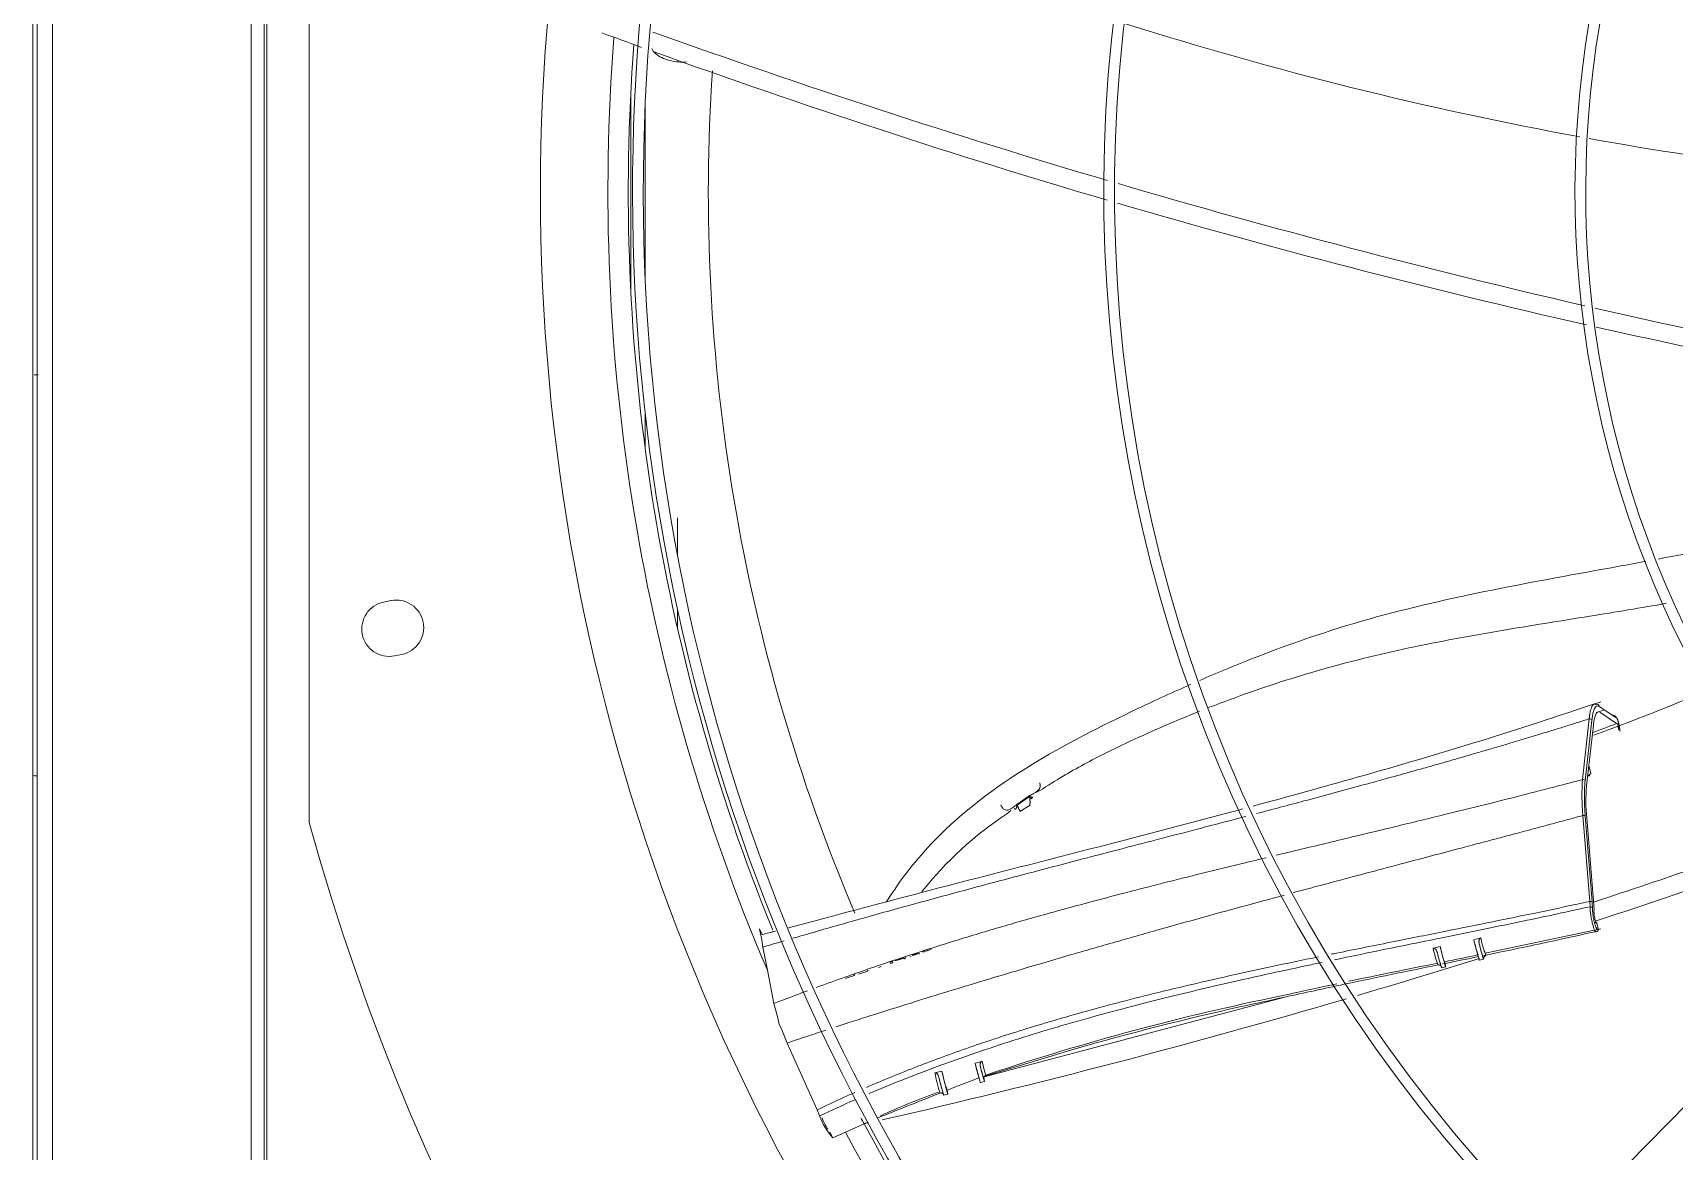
# Model space of a CAD drawing. Header units: millimetres. Extents: x 113490 to 142599, y -20467 to 115.
# Drawn here: x 128318.2 to 128701.4, y -11583.8 to -11322.9 of the extents above; entities that cross this region are included whole.
import ezdxf

# ---------------------------------------------------------------- set-up
doc = ezdxf.new("R2010")
doc.units = ezdxf.units.MM
doc.layers.add('DV3_0', color=7, linetype='Continuous')

msp = doc.modelspace()

# ---------------------------------------------------------------- linework, layer by layer
at = {"layer": 'DV3_0', "color": 7, "linetype": 'Continuous', "lineweight": 15}
for p, q in [((128318.24, -11906.49), (128318.24, -9742.49)), ((128319.24, -11906.49), (128319.24, -9742.49)), ((128369.24, -11847.85), (128369.24, -9857.26)), ((128372.24, -11847.85), (128372.24, -9857.26)), ((128382.74, -11212.82), (128382.74, -11507.16)), ((128900.2, -11374.23), (128566.6, -11712.53)), ((128468.75, -11444.84), (128468.75, -11436.07)), ((128401.85, -11455.38), (128400.19, -11455.72)), ((128468.75, -11461.9), (128468.75, -11457.32)), ((128402.68, -11468.27), (128404.35, -11467.94)), ((128685.13, -11480.84), (128683.17, -11481.47)), ((128683.85, -11479.98), (128687.64, -11482.54)), ((128687.97, -11484.07), (128684.04, -11481.39)), ((128687.45, -11482.22), (128687.45, -11482.22)), ((128682.54, -11484.4), (128680.96, -11498.62)), ((128681.98, -11495.66), (128681.49, -11493.83)), ((128550.82, -11500.95), (128547.93, -11502.95)), ((128552.59, -11500.06), (128553.98, -11499.25)), ((128545.6, -11505.13), (128546.57, -11504.37)), ((128547.93, -11502.95), (128548, -11503.09)), ((128548.63, -11504.58), (128551.05, -11503.1)), ((128680.98, -11506.04), (128682.7, -11527.45)), ((128487.88, -11531.96), (128488.52, -11533.29)), ((128491.59, -11532.49), (128490.4, -11532.81)), ((128501.72, -11529.82), (128494.62, -11531.69)), ((128657.29, -11537.66), (128684.31, -11531.98)), ((128683.67, -11531.96), (128683.3, -11530.37)), ((128488.33, -11534.02), (128488.62, -11536.21)), ((128488.62, -11533.27), (128488.52, -11533.29)), ((128488.62, -11536.21), (128489.71, -11541.62)), ((128527.32, -11536.91), (128527.05, -11537)), ((128527.61, -11536.88), (128527.28, -11537.03)), ((128527.73, -11536.75), (128527.32, -11536.91)), ((128527.8, -11536.75), (128527.61, -11536.88)), ((128527.99, -11536.59), (128527.73, -11536.75)), ((128645.13, -11536.47), (128645.82, -11536.28)), ((128645.82, -11536.28), (128646.79, -11536.04)), ((128646.8, -11536.09), (128645.82, -11536.28)), ((128646.8, -11536.09), (128646.79, -11536.04)), ((128654.66, -11534.53), (128656.28, -11534.08)), ((128515.65, -11540.95), (128516.27, -11540.74)), ((128518.91, -11539.6), (128518.29, -11539.8)), ((128518.36, -11540.06), (128518.98, -11539.86)), ((128518.98, -11539.86), (128518.85, -11539.4)), ((128521.13, -11538.88), (128519.47, -11539.42)), ((128521.14, -11538.93), (128519.89, -11539.34)), ((128521.47, -11538.73), (128521.13, -11538.88)), ((128521.41, -11538.81), (128521.14, -11538.93)), ((128521.6, -11538.67), (128521.41, -11538.81)), ((128521.54, -11538.99), (128521.8, -11538.84)), ((128521.8, -11538.84), (128522.04, -11538.61)), ((128522.94, -11538.32), (128523.26, -11538.37)), ((128523.98, -11537.97), (128523.49, -11538.09)), ((128523.94, -11538.08), (128523.58, -11538.16)), ((128524.21, -11537.99), (128523.94, -11538.08)), ((128524.26, -11537.88), (128523.98, -11537.97)), ((128524.55, -11537.85), (128524.21, -11537.99)), ((128524.67, -11537.71), (128524.26, -11537.88)), ((128524.74, -11537.71), (128524.55, -11537.85)), ((128524.85, -11537.57), (128524.74, -11537.71)), ((128525, -11537.82), (128525.24, -11537.59)), ((128525.9, -11537.24), (128526, -11537.35)), ((128526, -11537.35), (128526.32, -11537.4)), ((128526.41, -11537.19), (128526.24, -11537.13)), ((128526.55, -11537.12), (128526.28, -11537.14)), ((128527.05, -11537), (128526.55, -11537.12)), ((128527, -11537.11), (128526.64, -11537.19)), ((128527.28, -11537.03), (128527, -11537.11)), ((128647.09, -11541.02), (128648.06, -11540.78)), ((128655.93, -11539.26), (128656.9, -11539.01)), ((128489.71, -11541.62), (128491.23, -11549.36)), ((128507.89, -11543.55), (128509.55, -11542.99)), ((128509.55, -11542.99), (128509.89, -11542.83)), ((128509.89, -11542.83), (128510.14, -11542.63)), ((128511.01, -11542.5), (128512.67, -11541.94)), ((128512.67, -11541.94), (128513.01, -11541.79)), ((128513.01, -11541.79), (128513.25, -11541.59)), ((128610.48, -11547.85), (128540.36, -11566.45)), ((128609.26, -11547.66), (128611.99, -11547.07)), ((128491.23, -11549.36), (128492.13, -11552.7)), ((128492.13, -11552.7), (128492.46, -11554.25)), ((128492.46, -11554.25), (128492.97, -11555.15)), ((128492.97, -11555.15), (128494.34, -11558.58)), ((128494.34, -11558.58), (128501.31, -11574.2)), ((128538.21, -11563.27), (128539.74, -11562.88)), ((128538.21, -11563.27), (128539.86, -11562.89)), ((128528.79, -11565.51), (128530.44, -11565.14)), ((128538.63, -11566.88), (128539.09, -11566.73)), ((128539.16, -11566.74), (128538.63, -11566.88)), ((128539.44, -11567.8), (128540.41, -11567.56)), ((128539.45, -11567.77), (128540.41, -11567.53)), ((128540.41, -11567.53), (128540.32, -11567.17)), ((128540.42, -11566.2), (128541.82, -11565.7)), ((128528.99, -11570.31), (128529.65, -11570.08)), ((128530.91, -11570.73), (128530.89, -11570.64)), ((128530.91, -11570.76), (128531.88, -11570.52)), ((128531.87, -11570.39), (128531.66, -11569.6)), ((128501.31, -11574.2), (128501.91, -11575.57)), ((128505.01, -11580.72), (128512.28, -11577.43)), ((128513.24, -11577.1), (128513.18, -11577.02))]:
    msp.add_line(p, q, dxfattribs=at)
at = {"layer": 'DV3_0', "color": 7, "linetype": 'Continuous', "lineweight": 20}
for p, q in [((128322.84, -11903.49), (128322.84, -9745.49)), ((128372.84, -11862.07), (128372.84, -9845.59)), ((128457.84, -11383.52), (128457.84, -11336.47)), ((128461.16, -11379.64), (128461.16, -11340.34)), ((128461.16, -11419.76), (128461.16, -11411.56)), ((128680.02, -11497.11), (128681.58, -11482.96)), ((128680.62, -11497.45), (128682.19, -11483.28)), ((128550.9, -11501.09), (128548, -11503.09)), ((128681.71, -11525.54), (128680.11, -11505.5)), ((128682.24, -11525.65), (128680.64, -11505.61)), ((128681.75, -11526.8), (128681.71, -11525.54)), ((128683.67, -11532), (128683.34, -11530.58))]:
    msp.add_line(p, q, dxfattribs=at)
at = {"layer": 'DV3_0', "color": 7, "linetype": 'Continuous', "lineweight": 15}
for centre, radius, start, end in [((128914.24, -11359.99), 477.5, 136.9802, 223.0198), ((128914.24, -11359.99), 456, 136.2282, 225.3442), ((128914.24, -11359.99), 453.5, 135.9912, 225.5589), ((128914.24, -11359.99), 346, 136.506, 225.3203), ((128914.24, -11359.99), 343.5, 135.6595, 225.6229), ((128914.24, -11359.99), 236, 136.9648, 225.2631), ((128914.24, -11359.99), 233.5, 136.5342, 225.7814), ((128836.5, -10489.2), 872.25, 252.43948, 259.62023), ((129088, -9595.72), 1840.9, 249.75902, 250.0659), ((128914.24, -11359.99), 457, 175.6931, 202.1465), ((129112.03, -9514.29), 1921.39, 250.25788, 253.58726), ((129088, -9595.72), 1840.9, 250.1557, 253.62673), ((128836.5, -10489.2), 872.25, 259.76861, 265.86893), ((129112.03, -9514.29), 1921.39, 253.66402, 257.02308), ((129088, -9595.72), 1840.9, 253.70468, 257.22546), ((129112.03, -9514.29), 1921.39, 257.09501, 260.12283), ((129088, -9595.72), 1840.9, 257.29812, 260.49472), ((128401.43, -11461.99), 6.4, 101.25, 281.25), ((128403.1, -11461.66), 6.4, 281.25, 101.25), ((128378.11, -10669.83), 871.89, 290.44342, 292.33228), ((128342.74, -10566.14), 980.7, 290.2634, 290.61082), ((128720.03, -11502.21), 39.24, 174.7559, 185.6061), ((128540.32, -11507.47), 12.36, 31.0863, 31.8376), ((128593.21, -11577.14), 86.33, 123.4772, 141.3856), ((128914.24, -11359.99), 551.5, 195.4775, 254.5225), ((128083.22, -9701.77), 1919.9, 288.19223, 289.74418), ((128103.8, -9772.02), 1851.09, 288.2337, 289.91843), ((128683.18, -11532.07), 0.5, 330.9289, 12.9262), ((128670.62, -11531.1), 26.05, 191.8874, 200.9495), ((128669.25, -11531.88), 22.84, 190.619, 201.0388), ((128678.4, -11529.93), 24.19, 190.9795, 199.6375), ((128672.1, -11531.62), 16.01, 188.8273, 200.2081), ((128949.75, -13086.93), 1576.47, 101.10452, 101.8727), ((128103.8, -9772.02), 1851.09, 286.43453, 287.35385), ((128646.34, -11541.1), 0.775, 14.577, 74.918), ((128499.24, -10805.57), 748.94, 281.43776, 282.05045), ((128657.61, -11538.8), 0.682, 100.6555, 179.6082), ((128103.8, -9772.02), 1851.09, 282.88324, 286.35055), ((128726.64, -12121.51), 585.73, 101.56002, 108.39319), ((128391.84, -10575.34), 996.79, 282.07121, 282.67051), ((128188, -9548.27), 2043.73, 281.93018, 282.32762), ((128949.75, -13086.93), 1576.47, 101.97651, 102.37149), ((128599.98, -11548.14), 63.6, 193.7672, 196.9844), ((128539.82, -11562.68), 0.217, 249.4082, 281.2988), ((126706.22, -5475.5), 6361.01, 286.762242, 286.955844), ((128585.45, -11553.68), 57.87, 191.8004, 196.6527), ((128579.06, -11554.98), 50.66, 193.4884, 198.1214), ((128591.19, -11550.91), 62.39, 193.1783, 197.4298), ((128875.63, -12438.16), 934.19, 111.14595, 111.60499), ((128541.43, -11566.87), 1.15, 158.6355, 195.001), ((128541.01, -11567.18), 0.98, 106.1831, 132.1162), ((127405.24, -8765.95), 3021.46, 291.55519, 291.85481), ((128581.17, -11716.99), 155.68, 109.5835, 114.7067), ((128517.43, -11569.72), 16.59, 200.6412, 221.5271), ((128512.11, -11572.73), 10.18, 198.7545, 215.5358), ((128914.24, -11359.99), 457, 208.4298, 225.4011), ((128914.24, -11359.99), 464.96, 208.158, 208.3412)]:
    msp.add_arc(centre, radius, start, end, dxfattribs=at)
at = {"layer": 'DV3_0', "color": 7, "linetype": 'Continuous', "lineweight": 20}
for centre, radius, start, end in [((128914.24, -11359.99), 461.75, 175.5375, 203.1631), ((128905.56, -11360.32), 429.63, 176.1966, 203.0131), ((128725.26, -11500.81), 45.39, 175.3182, 185.9265), ((128662.38, -11527.28), 19.93, 0.7189, 4.7029), ((128267.02, -9651.69), 1926.37, 281.67731, 282.47942), ((128693.95, -11526.44), 39.1, 193.4878, 198.6422), ((129556.95, -16025.12), 4576.28, 101.47805, 101.75882), ((128679.8, -11529.61), 34.61, 193.3187, 199.0477), ((128267.02, -9651.69), 1926.37, 281.38636, 281.64157), ((128672.1, -11531.62), 16.01, 200.2081, 203.8309), ((128750.85, -12223.32), 689.87, 102.60617, 105.9473), ((128595.62, -11550.05), 57.22, 192.9705, 196.4331), ((128580.93, -11553.88), 42.73, 194.0223, 198.1249), ((128912.82, -11361.4), 455.08, 208.1401, 208.34), ((128914.24, -11359.99), 461.75, 208.3699, 225.4011)]:
    msp.add_arc(centre, radius, start, end, dxfattribs=at)
for centre, major_axis, ratio, start_param, end_param in [((128681.71, -11483.35), (-0.498, 0.049), 0.805706, 3.450205, 5.061922), ((128685.94, -11496.51), (2.47, -16.6), 0.179754, 3.019318, 3.763452), ((128683.37, -11480.06), (-0.218, -0.45), 0.976139, 2.165143, 3.931409), ((128687.02, -11477.26), (0.83, -5.36), 0.179908, -0.200081, -0.039458), ((128680.13, -11497.52), (-0.496, 0.063), 0.833159, 3.472934, 5.046604), ((128681.76, -11525.72), (-0.498, -0.04), 0.37387, 3.336805, 4.768335), ((128681.82, -11527.11), (-0.5, -0.005), 0.617283, 3.372309, 4.844377), ((128683.18, -11532.07), (-0.437, 0.243), 0.958352, 3.141576, 3.823082), ((128683.18, -11532.07), (-0.487, -0.112), 0.366919, 2.946969, 3.140847), ((128646.44, -11541.03), (0.698, 0.05), 0.984426, 1.359553, 1.70257)]:
    msp.add_ellipse(centre, major_axis=major_axis, ratio=ratio, start_param=start_param, end_param=end_param, dxfattribs=at)
at = {"layer": 'DV3_0', "color": 7, "linetype": 'Continuous', "lineweight": 15}
for centre, major_axis, ratio, start_param, end_param in [((128687.16, -11482.62), (-0.319, -0.385), 0.964026, 2.39814, 4.055708), ((127402.16, -12010.67), (1052.8, 567.59), 0.529579, -0.151955, -0.148725), ((128683.18, -11532.07), (-0.437, 0.243), 0.958352, 2.27676, 3.141576), ((128647.32, -11537.87), (-0.74, 2.91), 0.031385, 0.880663, 3.86689), ((128655.19, -11536.35), (-0.74, 2.91), 0.031385, 0.886622, 3.141596), ((128656.16, -11536.11), (-0.74, 2.91), 0.031385, 1.37262, 3.36681), ((128646.36, -11538.12), (-0.74, 2.91), 0.031385, 1.377637, 3.141593), ((128538.7, -11564.89), (-0.74, 2.91), 0.031385, 0.97146, 3.141593), ((128530.1, -11567.56), (-0.81, 3.2), 0.031385, 1.319686, 3.141593), ((128531.07, -11567.32), (-0.81, 3.2), 0.031385, 0.813261, 3.41258), ((128539.67, -11564.65), (-0.74, 2.91), 0.031385, 1.418641, 3.277547)]:
    msp.add_ellipse(centre, major_axis=major_axis, ratio=ratio, start_param=start_param, end_param=end_param, dxfattribs=at)
for points, knots in [([(128470.85, -11329.71), (128470.21, -11329.76), (128469.57, -11329.76), (128467.5, -11329.61), (128466.14, -11329.26), (128463.94, -11328.17), (128463.1, -11327.42), (128462.71, -11326.59)], [0.3920382, 0.3920382, 0.3920382, 0.3920382, 0.5, 0.5, 0.75, 0.75, 1, 1, 1, 1]), ([(128694.81, -11446.21), (128692.72, -11446.6), (128690.64, -11446.98), (128678.59, -11449.17), (128668.71, -11450.94), (128649.18, -11454.88), (128639.56, -11457.04), (128620.8, -11462.32), (128611.68, -11465.47), (128598.67, -11470.59), (128594.63, -11472.26), (128590.63, -11474)], [0.0988758, 0.0988758, 0.0988758, 0.0988758, 0.125, 0.125, 0.25, 0.25, 0.375, 0.375, 0.5, 0.5, 0.5569003, 0.5569003, 0.5569003, 0.5569003]), ([(128592.56, -11480.41), (128594.58, -11479.62), (128602.98, -11476.44), (128618.51, -11471.34), (128639.31, -11466.23), (128660.65, -11462.37), (128680.6, -11459.2), (128693.74, -11457.07), (128699.58, -11456.01)], [0.2428611, 0.2428611, 0.2428611, 0.2428611, 0.2795611, 0.3948142, 0.5195556, 0.6421753, 0.7617357, 0.8637565, 0.8637565, 0.8637565, 0.8637565]), ([(128588.59, -11474.9), (128584.48, -11476.71), (128580.4, -11478.58), (128567.63, -11484.63), (128558.98, -11488.98), (128542.82, -11498.96), (128535.3, -11504.6), (128524.6, -11515.6), (128520.8, -11520.37), (128517.54, -11525.66)], [0.5665409, 0.5665409, 0.5665409, 0.5665409, 0.625, 0.625, 0.75, 0.75, 0.875, 0.875, 0.9567536, 0.9567536, 0.9567536, 0.9567536]), ([(128684.28, -11479.01), (128673.96, -11482.42), (128656.49, -11488.17), (128628.86, -11496.26), (128611.2, -11501.13), (128603.12, -11503.31)], [0, 0, 0, 0, 0.1564497, 0.3139341, 0.4468591, 0.4468591, 0.4468591, 0.4468591]), ([(128553.98, -11499.25), (128557.72, -11496.96), (128563.86, -11493.23), (128573.65, -11488.5), (128582.4, -11484.55), (128587.81, -11482.3), (128590.56, -11481.2)], [0, 0, 0, 0, 0.0674341, 0.1313492, 0.1805317, 0.2307038, 0.2307038, 0.2307038, 0.2307038]), ([(128683.58, -11481.36), (128683.56, -11481.37), (128683.47, -11481.41), (128683.3, -11481.55), (128683.1, -11481.86), (128682.92, -11482.31), (128682.79, -11482.75), (128682.71, -11483.16), (128682.65, -11483.47), (128682.59, -11483.89), (128682.56, -11484.22), (128682.54, -11484.4)], [0.2206589, 0.2206589, 0.2206589, 0.2206589, 0.2457421, 0.3663177, 0.4945423, 0.6134411, 0.7461812, 0.7911285, 0.8485935, 0.918337, 1, 1, 1, 1]), ([(128682.7, -11479.55), (128682.72, -11479.54), (128682.8, -11479.51), (128682.92, -11479.5), (128683.06, -11479.52), (128683.16, -11479.57), (128683.21, -11479.59)], [0.7789943, 0.7789943, 0.7789943, 0.7789943, 0.8174029, 0.8795263, 0.9404048, 1, 1, 1, 1]), ([(128687.81, -11482.62), (128687.83, -11482.63), (128687.88, -11482.64), (128687.95, -11482.7), (128688.02, -11482.8), (128688.08, -11482.92), (128688.15, -11483.06), (128688.21, -11483.2), (128688.26, -11483.35), (128688.3, -11483.5), (128688.35, -11483.64), (128688.39, -11483.78), (128688.43, -11483.94), (128688.47, -11484.13), (128688.52, -11484.34), (128688.57, -11484.59), (128688.61, -11484.85), (128688.66, -11485.12), (128688.7, -11485.38), (128688.73, -11485.66), (128688.75, -11485.84), (128688.76, -11485.94)], [0, 0, 0, 0, 0.070656, 0.138985, 0.205034, 0.267514, 0.324952, 0.376491, 0.422024, 0.462559, 0.49991, 0.536192, 0.5739, 0.615856, 0.664062, 0.718193, 0.775155, 0.831278, 0.884322, 0.938551, 1, 1, 1, 1]), ([(128688.45, -11485.52), (128688.44, -11485.47), (128688.43, -11485.37), (128688.41, -11485.23), (128688.39, -11485.08), (128688.37, -11484.95), (128688.34, -11484.77), (128688.29, -11484.57), (128688.23, -11484.35), (128688.18, -11484.22), (128688.13, -11484.13), (128688.1, -11484.08), (128688.06, -11484.05), (128688.03, -11484.03), (128688, -11484.04), (128687.98, -11484.06), (128687.97, -11484.07)], [0, 0, 0, 0, 0.061484, 0.120759, 0.17791, 0.233099, 0.286578, 0.387652, 0.494958, 0.599985, 0.656741, 0.717347, 0.789284, 0.851454, 0.928238, 1, 1, 1, 1]), ([(128553.28, -11497.89), (128553.3, -11497.94), (128553.32, -11498.03), (128553.35, -11498.16), (128553.38, -11498.29), (128553.39, -11498.41), (128553.39, -11498.53), (128553.39, -11498.64), (128553.38, -11498.8), (128553.33, -11499.01), (128553.19, -11499.3), (128552.94, -11499.63), (128552.53, -11499.99), (128552.11, -11500.26), (128551.74, -11500.46), (128551.48, -11500.59), (128551.27, -11500.69), (128551.11, -11500.77), (128551.03, -11500.81), (128550.96, -11500.85), (128550.88, -11500.9), (128550.84, -11500.93), (128550.82, -11500.95)], [0, 0, 0, 0, 0.032328, 0.063073, 0.092245, 0.119888, 0.146068, 0.170876, 0.194414, 0.256978, 0.319523, 0.419318, 0.545451, 0.702088, 0.765789, 0.831971, 0.904287, 0.924636, 0.944337, 0.963782, 0.98257, 1, 1, 1, 1]), ([(128681.96, -11495.58), (128681.98, -11495.67), (128681.9, -11495.83), (128681.62, -11496.03), (128681.43, -11496.1), (128681.32, -11496.14)], [0.5009267, 0.5009267, 0.5009267, 0.5009267, 0.7479007, 0.8535179, 1, 1, 1, 1]), ([(128681.34, -11496.1), (128681.37, -11496.09), (128681.44, -11496.07), (128681.53, -11496.07), (128681.58, -11496.09), (128681.61, -11496.11), (128681.62, -11496.13), (128681.63, -11496.16), (128681.61, -11496.19), (128681.58, -11496.24), (128681.5, -11496.29), (128681.43, -11496.32), (128681.4, -11496.33)], [0, 0, 0, 0, 0.124634, 0.249634, 0.374563, 0.424786, 0.500012, 0.562745, 0.625486, 0.750415, 0.875412, 1, 1, 1, 1]), ([(128550.9, -11501.09), (128550.91, -11501.16), (128550.93, -11501.31), (128550.96, -11501.52), (128550.98, -11501.73), (128551, -11501.92), (128551.02, -11502.11), (128551.03, -11502.29), (128551.03, -11502.46), (128551.03, -11502.61), (128551.02, -11502.75), (128551, -11502.88), (128550.98, -11502.99), (128550.95, -11503.08), (128550.91, -11503.16), (128550.86, -11503.22), (128550.82, -11503.24), (128550.8, -11503.25)], [0, 0, 0, 0, 0.0319985, 0.0644103, 0.0972083, 0.1303695, 0.1638756, 0.1977141, 0.2318782, 0.2663682, 0.3011914, 0.3363627, 0.3719057, 0.4078521, 0.444243, 0.4811279, 0.5185658, 0.5185658, 0.5185658, 0.5185658]), ([(128551.51, -11501.17), (128551.55, -11501.21), (128551.61, -11501.29), (128551.65, -11501.41), (128551.6, -11501.44), (128551.46, -11501.37), (128551.32, -11501.27), (128551.17, -11501.15), (128551.05, -11501.07), (128550.98, -11501.05), (128550.93, -11501.06), (128550.91, -11501.08), (128550.9, -11501.09)], [0, 0, 0, 0, 0.126378, 0.21914, 0.466092, 0.602057, 0.745168, 0.891066, 0.957479, 0.981985, 0.99081, 1, 1, 1, 1]), ([(128551.51, -11501.17), (128551.51, -11501.2), (128551.5, -11501.26), (128551.48, -11501.34), (128551.46, -11501.4), (128551.43, -11501.46), (128551.4, -11501.51), (128551.37, -11501.55), (128551.33, -11501.58), (128551.29, -11501.6), (128551.25, -11501.61), (128551.2, -11501.62), (128551.15, -11501.61), (128551.1, -11501.6), (128551.04, -11501.57), (128550.99, -11501.55), (128550.96, -11501.53)], [0, 0, 0, 0, 0.0396478, 0.0788683, 0.1176969, 0.1561688, 0.1943187, 0.232181, 0.2697894, 0.3071769, 0.3443762, 0.3814187, 0.4183352, 0.4551558, 0.4919094, 0.5415641, 0.5415641, 0.5415641, 0.5415641]), ([(128600.61, -11503.98), (128599.79, -11504.21), (128587.99, -11507.37), (128563.71, -11513.7), (128530.78, -11522.09), (128511.15, -11527.31), (128501.72, -11529.82)], [0.4606216, 0.4606216, 0.4606216, 0.4606216, 0.474258, 0.6546603, 0.8594124, 1, 1, 1, 1]), ([(128547.93, -11502.95), (128547.87, -11502.99), (128547.72, -11503.1), (128547.42, -11503.34), (128547.05, -11503.65), (128546.51, -11504.01), (128545.9, -11504.31), (128545.19, -11504.26), (128544.57, -11503.79), (128544.35, -11503.3), (128544.22, -11503)], [0, 0, 0, 0, 0.04318, 0.110156, 0.237581, 0.354066, 0.528948, 0.673893, 0.807982, 1, 1, 1, 1]), ([(128548, -11503.09), (128547.99, -11503.1), (128547.96, -11503.14), (128547.95, -11503.19), (128547.93, -11503.27), (128547.92, -11503.36), (128547.9, -11503.49), (128547.88, -11503.67), (128547.82, -11503.85), (128547.73, -11504.02), (128547.57, -11504.1), (128547.48, -11503.94), (128547.44, -11503.87)], [0, 0, 0, 0, 0.012152, 0.036167, 0.072819, 0.121928, 0.182541, 0.276734, 0.444448, 0.565014, 0.79299, 1, 1, 1, 1]), ([(128547.44, -11503.87), (128547.44, -11503.87), (128547.45, -11503.89), (128547.47, -11503.92), (128547.49, -11503.94), (128547.51, -11503.97), (128547.52, -11503.99), (128547.53, -11503.99)], [0, 0, 0, 0, 0.0162808, 0.0362064, 0.0597339, 0.0868175, 0.1174109, 0.1174109, 0.1174109, 0.1174109]), ([(128548, -11503.09), (128548.02, -11503.15), (128548.08, -11503.27), (128548.16, -11503.43), (128548.23, -11503.58), (128548.3, -11503.72), (128548.36, -11503.84), (128548.42, -11503.96), (128548.48, -11504.07), (128548.53, -11504.16), (128548.57, -11504.24), (128548.61, -11504.31), (128548.65, -11504.37), (128548.68, -11504.42), (128548.71, -11504.45), (128548.73, -11504.48), (128548.75, -11504.49), (128548.76, -11504.49), (128548.77, -11504.49), (128548.77, -11504.49)], [0, 0, 0, 0, 0.0318903, 0.0633931, 0.0945091, 0.1252398, 0.1555879, 0.1855574, 0.2151535, 0.2443828, 0.2732533, 0.3017752, 0.3299622, 0.3578293, 0.3853906, 0.4126604, 0.4396522, 0.4663794, 0.4748855, 0.4748855, 0.4748855, 0.4748855]), ([(128682.7, -11527.45), (128682.69, -11527.47), (128682.69, -11527.52), (128682.68, -11527.6), (128682.67, -11527.7), (128682.67, -11527.87), (128682.68, -11528.07), (128682.69, -11528.33), (128682.72, -11528.59), (128682.77, -11528.96), (128682.85, -11529.42), (128682.97, -11529.92), (128683.08, -11530.24), (128683.17, -11530.43), (128683.22, -11530.51), (128683.26, -11530.55), (128683.29, -11530.57), (128683.32, -11530.58), (128683.34, -11530.58), (128683.34, -11530.58)], [0, 0, 0, 0, 0.024695, 0.053782, 0.087879, 0.127694, 0.203988, 0.253847, 0.318526, 0.37839, 0.501334, 0.62403, 0.747508, 0.806312, 0.8729, 0.899948, 0.936287, 0.974327, 1, 1, 1, 1]), ([(128683.34, -11530.58), (128683.35, -11530.57), (128683.35, -11530.57), (128683.35, -11530.57), (128683.33, -11530.56), (128683.3, -11530.55), (128683.23, -11530.54), (128683.15, -11530.53), (128683.05, -11530.54), (128682.95, -11530.55), (128682.88, -11530.56), (128682.84, -11530.57)], [0, 0, 0, 0, 0.087092, 0.172213, 0.257026, 0.380631, 0.50268, 0.627614, 0.750237, 0.875771, 1, 1, 1, 1]), ([(128683.29, -11532.55), (128683.28, -11532.56), (128683.27, -11532.59), (128683.24, -11532.62), (128683.22, -11532.64), (128683.2, -11532.66), (128683.17, -11532.67), (128683.15, -11532.67), (128683.1, -11532.65), (128683.02, -11532.6), (128682.94, -11532.49), (128682.91, -11532.42)], [0, 0, 0, 0, 0.0206902, 0.0405381, 0.0595432, 0.0777058, 0.0950265, 0.1115061, 0.1271451, 0.1930185, 0.2534069, 0.2534069, 0.2534069, 0.2534069]), ([(128645.13, -11536.47), (128645.15, -11536.46), (128645.19, -11536.45), (128645.25, -11536.45), (128645.3, -11536.45), (128645.39, -11536.46), (128645.51, -11536.5), (128645.64, -11536.6), (128645.78, -11536.74), (128645.89, -11536.92), (128645.98, -11537.12), (128646.06, -11537.34), (128646.1, -11537.5), (128646.12, -11537.58)], [0, 0, 0, 0, 0.032379, 0.064877, 0.098196, 0.132989, 0.220633, 0.319533, 0.44843, 0.594641, 0.718998, 0.853852, 1, 1, 1, 1]), ([(128655.93, -11535.56), (128655.91, -11535.51), (128655.89, -11535.41), (128655.86, -11535.26), (128655.85, -11535.13), (128655.83, -11535), (128655.83, -11534.83), (128655.84, -11534.65), (128655.9, -11534.45), (128655.97, -11534.3), (128656.07, -11534.19), (128656.17, -11534.12), (128656.24, -11534.09), (128656.28, -11534.08)], [0, 0, 0, 0, 0.088851, 0.173568, 0.254282, 0.331144, 0.404329, 0.55088, 0.680167, 0.780153, 0.868435, 0.936175, 1, 1, 1, 1]), ([(128657.48, -11538.08), (128657.46, -11538.08), (128657.42, -11538.09), (128657.35, -11538.12), (128657.2, -11538.2), (128657.07, -11538.35), (128656.98, -11538.52), (128656.93, -11538.66), (128656.91, -11538.77), (128656.9, -11538.87), (128656.9, -11538.91), (128656.9, -11538.94)], [0, 0, 0, 0, 0.0308, 0.062191, 0.13033, 0.312414, 0.440895, 0.587725, 0.713605, 0.850761, 1, 1, 1, 1]), ([(128539.47, -11564.23), (128539.46, -11564.18), (128539.43, -11564.08), (128539.41, -11563.94), (128539.39, -11563.8), (128539.39, -11563.64), (128539.4, -11563.46), (128539.43, -11563.28), (128539.49, -11563.14), (128539.57, -11563.03), (128539.65, -11562.94), (128539.71, -11562.9), (128539.74, -11562.88)], [0, 0, 0, 0, 0.101988, 0.199112, 0.29162, 0.379801, 0.524136, 0.654838, 0.75935, 0.85428, 0.929517, 1, 1, 1, 1]), ([(128528.79, -11565.51), (128528.81, -11565.51), (128528.85, -11565.5), (128528.91, -11565.5), (128528.97, -11565.51), (128529.06, -11565.53), (128529.17, -11565.58), (128529.31, -11565.69), (128529.44, -11565.85), (128529.55, -11566.05), (128529.65, -11566.28), (128529.73, -11566.52), (128529.78, -11566.7), (128529.8, -11566.79)], [0, 0, 0, 0, 0.029358, 0.059261, 0.090527, 0.123873, 0.209457, 0.309205, 0.438254, 0.585956, 0.712395, 0.850229, 1, 1, 1, 1]), ([(128530, -11570.26), (128530.02, -11570.25), (128530.05, -11570.24), (128530.11, -11570.23), (128530.16, -11570.22), (128530.24, -11570.22), (128530.34, -11570.23), (128530.51, -11570.27), (128530.67, -11570.37), (128530.79, -11570.49), (128530.85, -11570.58), (128530.87, -11570.62), (128530.89, -11570.64)], [0, 0, 0, 0, 0.050319, 0.100915, 0.151856, 0.203202, 0.306476, 0.420612, 0.688125, 0.841016, 0.929395, 1, 1, 1, 1]), ([(128512.28, -11577.43), (128512.31, -11577.42), (128512.38, -11577.39), (128512.47, -11577.36), (128512.56, -11577.32), (128512.68, -11577.28), (128512.82, -11577.23), (128512.97, -11577.19), (128513.1, -11577.15), (128513.19, -11577.13), (128513.23, -11577.11), (128513.24, -11577.1), (128513.24, -11577.1), (128513.24, -11577.1)], [0, 0, 0, 0, 0.062517, 0.125211, 0.188491, 0.252013, 0.379928, 0.50779, 0.633992, 0.757648, 0.879107, 0.939522, 1, 1, 1, 1])]:
    msp.add_open_spline(points, degree=3, knots=knots, dxfattribs=at)
for points in [[(128318.53, -11402.75), (128318.86, -11402.74), (128319.19, -11402.72), (128319.52, -11402.71)], [(128718.8, -11441.63), (128711.7, -11443.04), (128704.66, -11444.39), (128697.67, -11445.68)], [(128318.35, -11496.21), (128318.69, -11496.22), (128319.02, -11496.24), (128319.36, -11496.25)]]:
    msp.add_open_spline(points, degree=3, dxfattribs=at)
at = {"layer": 'DV3_0', "color": 7, "linetype": 'Continuous', "lineweight": 20}
for points, knots in [([(128681.58, -11482.96), (128680.67, -11483.24), (128678.84, -11483.82), (128676.05, -11484.69), (128673.17, -11485.59), (128670.2, -11486.49), (128667.15, -11487.42), (128664.01, -11488.36), (128660.78, -11489.32), (128657.46, -11490.3), (128654.05, -11491.29), (128650.55, -11492.3), (128646.96, -11493.32), (128643.29, -11494.37), (128637.13, -11496.09), (128627.69, -11498.7), (128615.81, -11501.91), (128607.61, -11504.08), (128603.92, -11505.06)], [0, 0, 0, 0, 0.014183, 0.0288022, 0.0438596, 0.0593574, 0.0752979, 0.0916834, 0.108516, 0.1257975, 0.14353, 0.1617153, 0.1803553, 0.199452, 0.2190068, 0.2761651, 0.3462044, 0.4033553, 0.4033553, 0.4033553, 0.4033553]), ([(128681.58, -11482.96), (128681.58, -11482.88), (128681.59, -11482.74), (128681.61, -11482.55), (128681.63, -11482.39), (128681.65, -11482.25), (128681.66, -11482.15), (128681.69, -11481.93), (128681.74, -11481.64), (128681.84, -11481.13), (128681.97, -11480.61), (128682.17, -11480.11), (128682.39, -11479.76), (128682.58, -11479.6), (128682.68, -11479.56), (128682.7, -11479.55)], [0, 0, 0, 0, 0.0298431, 0.0562608, 0.079214, 0.0986714, 0.1146082, 0.1270052, 0.1941541, 0.2536274, 0.3863546, 0.5051986, 0.6334618, 0.7540799, 0.7789943, 0.7789943, 0.7789943, 0.7789943]), ([(128680.02, -11497.11), (128678.82, -11497.43), (128674.82, -11498.49), (128667.72, -11500.33), (128658.39, -11502.68), (128648.1, -11505.23), (128636.76, -11507.99), (128624.58, -11510.92), (128615.01, -11513.22), (128609.6, -11514.52), (128608.45, -11514.8)], [0, 0, 0, 0, 0.0191542, 0.0640617, 0.113509, 0.1678338, 0.2276236, 0.293451, 0.3607122, 0.3789398, 0.3789398, 0.3789398, 0.3789398]), ([(128680.64, -11505.61), (128680.61, -11505.25), (128680.56, -11504.53), (128680.5, -11503.49), (128680.46, -11502.49), (128680.43, -11501.53), (128680.43, -11500.61), (128680.45, -11499.74), (128680.48, -11498.92), (128680.54, -11498.14), (128680.59, -11497.67), (128680.62, -11497.45)], [0, 0, 0, 0, 0.109418, 0.218488, 0.328111, 0.438, 0.54803, 0.65855, 0.771091, 0.885182, 1, 1, 1, 1]), ([(128601.44, -11505.71), (128599.24, -11506.29), (128595.35, -11507.31), (128588.36, -11509.13), (128580.7, -11511.12), (128572.17, -11513.34), (128562.21, -11515.94), (128550.84, -11518.92), (128537.75, -11522.4), (128524.94, -11525.87), (128514.51, -11528.76), (128506.46, -11531.04), (128500.96, -11532.61), (128497.35, -11533.66), (128495.68, -11534.14)], [0.4161929, 0.4161929, 0.4161929, 0.4161929, 0.4501907, 0.4764166, 0.5245765, 0.5686568, 0.6086149, 0.6787752, 0.7448018, 0.8115932, 0.8776529, 0.9069317, 0.9370804, 0.9632634, 0.9632634, 0.9632634, 0.9632634]), ([(128680.11, -11505.5), (128678.76, -11505.87), (128676.05, -11506.6), (128672, -11507.7), (128667.94, -11508.78), (128663.88, -11509.87), (128659.82, -11510.95), (128655.76, -11512.02), (128648.6, -11513.92), (128637.52, -11516.84), (128626.11, -11519.87), (128617.48, -11522.17), (128614.13, -11523.07), (128612.47, -11523.52)], [0, 0, 0, 0, 0.0217234, 0.0434514, 0.0651837, 0.0869197, 0.1086594, 0.1304026, 0.1521493, 0.2236007, 0.3082973, 0.3353966, 0.3621618, 0.3621618, 0.3621618, 0.3621618]), ([(128606.12, -11515.36), (128604.17, -11515.83), (128598.8, -11517.13), (128590.37, -11519.2), (128581.15, -11521.51), (128572.89, -11523.63), (128565.51, -11525.57), (128558.9, -11527.36), (128552.91, -11529.02), (128547.3, -11530.61), (128541.82, -11532.21), (128536.35, -11533.86), (128530.85, -11535.55), (128525.39, -11537.29), (128519.95, -11539.06), (128514.43, -11540.92), (128508.6, -11542.94), (128504.13, -11544.54), (128501.58, -11545.47), (128501.13, -11545.64)], [0.3911704, 0.3911704, 0.3911704, 0.3911704, 0.4219505, 0.4760424, 0.5241516, 0.5674854, 0.6062973, 0.6407511, 0.6718307, 0.7009715, 0.72961, 0.7586398, 0.7878647, 0.8169556, 0.8456389, 0.874599, 0.9053004, 0.9392274, 0.9465458, 0.9465458, 0.9465458, 0.9465458]), ([(128610.33, -11524.1), (128609.76, -11524.25), (128604.86, -11525.58), (128595.62, -11528.09), (128583.33, -11531.5), (128571.68, -11534.8), (128560.93, -11537.89), (128550.57, -11540.93), (128540.71, -11543.87), (128531.26, -11546.74), (128521.94, -11549.63), (128514.4, -11552.01), (128508.96, -11553.76), (128506.63, -11554.51), (128505.7, -11554.82)], [0.3735983, 0.3735983, 0.3735983, 0.3735983, 0.3827721, 0.4523653, 0.5223247, 0.580713, 0.6402671, 0.6958477, 0.7484166, 0.7999318, 0.8492257, 0.8999629, 0.9226776, 0.9379893, 0.9379893, 0.9379893, 0.9379893]), ([(128681.71, -11525.54), (128680.43, -11525.82), (128676.18, -11526.74), (128668.64, -11528.33), (128658.73, -11530.36), (128647.76, -11532.57), (128635.59, -11534.99), (128626.64, -11536.79), (128621.72, -11537.79), (128621.3, -11537.87)], [0, 0, 0, 0, 0.0210593, 0.0696993, 0.1235028, 0.183056, 0.2489584, 0.3224962, 0.3293416, 0.3293416, 0.3293416, 0.3293416]), ([(128681.75, -11526.8), (128679.22, -11527.35), (128673.98, -11528.5), (128665.87, -11530.2), (128657.26, -11531.98), (128645.88, -11534.3), (128634.1, -11536.68), (128625.36, -11538.49), (128622.1, -11539.17)], [0, 0, 0, 0, 0.0417012, 0.0860656, 0.1330959, 0.1827939, 0.2725774, 0.3260678, 0.3260678, 0.3260678, 0.3260678]), ([(128682.91, -11532.42), (128682.87, -11532.35), (128682.78, -11532.19), (128682.66, -11531.87), (128682.53, -11531.48), (128682.36, -11530.89), (128682.16, -11530.04), (128681.99, -11529.1), (128681.89, -11528.35), (128681.83, -11527.86), (128681.79, -11527.46), (128681.77, -11527.12), (128681.76, -11526.91), (128681.75, -11526.8)], [0.2534069, 0.2534069, 0.2534069, 0.2534069, 0.3175249, 0.3785502, 0.4412392, 0.5027172, 0.6254039, 0.7493043, 0.8107487, 0.8740286, 0.9140105, 0.9560016, 1, 1, 1, 1]), ([(128618.38, -11538.47), (128614.63, -11539.24), (128605.12, -11541.23), (128589.71, -11544.64), (128572.77, -11548.77), (128556.97, -11553.13), (128542.87, -11557.5), (128530.19, -11561.92), (128520.32, -11565.76), (128514.66, -11568.15), (128512.82, -11568.94)], [0.3452723, 0.3452723, 0.3452723, 0.3452723, 0.406586, 0.5009576, 0.5981454, 0.6857366, 0.7633916, 0.8342268, 0.9005803, 0.9325562, 0.9325562, 0.9325562, 0.9325562]), ([(128619.2, -11539.77), (128618.07, -11540.01), (128612.02, -11541.29), (128600.54, -11543.79), (128586.85, -11546.97), (128574.91, -11549.97), (128562.36, -11553.34), (128547.25, -11557.81), (128532.52, -11562.83), (128521.31, -11567.12), (128515.98, -11569.31), (128513.5, -11570.36)], [0.3419243, 0.3419243, 0.3419243, 0.3419243, 0.3606127, 0.4412254, 0.5306463, 0.5863802, 0.6389306, 0.739368, 0.8394667, 0.8887403, 0.9320126, 0.9320126, 0.9320126, 0.9320126]), ([(128499.11, -11546.38), (128497.87, -11546.84), (128495.24, -11547.83), (128492.61, -11548.83), (128491.23, -11549.36)], [0.95740736, 0.95740736, 0.95740736, 0.95740736, 0.97745289, 1, 1, 1, 1]), ([(128503.37, -11555.58), (128502.02, -11556.02), (128499.01, -11557.01), (128496, -11558.02), (128494.34, -11558.58)], [0.95067555, 0.95067555, 0.95067555, 0.95067555, 0.97269727, 1, 1, 1, 1]), ([(128510.14, -11570.11), (128509.26, -11570.51), (128506.3, -11571.83), (128503.36, -11573.21), (128501.31, -11574.2)], [0.94812441, 0.94812441, 0.94812441, 0.94812441, 0.96364208, 1, 1, 1, 1])]:
    msp.add_open_spline(points, degree=3, knots=knots, dxfattribs=at)
at = {"layer": 'DV3_0', "color": 7, "linetype": 'Continuous', "lineweight": 15}
msp.add_rational_spline([(128687.15, -11482.23), (128687.47, -11482.11), (128687.76, -11482.28), (128687.81, -11482.62)], [1.21852171348, 0.920082528787, 0.927331319704, 1.24026808623], degree=3, dxfattribs=at)
at = {"layer": 'DV3_0', "color": 7, "linetype": 'Continuous', "lineweight": 20}
msp.add_rational_spline([(128680.11, -11505.5), (128680.37, -11505.47), (128680.58, -11505.52), (128680.64, -11505.61)], [1.11446401249, 0.944538786466, 0.963807843942, 1.17227118492], degree=3, dxfattribs=at)
for points in [[(128683.67, -11532), (128683.65, -11532.03), (128683.61, -11532.08), (128683.55, -11532.11), (128683.48, -11532.1), (128683.41, -11532.05), (128683.33, -11531.96), (128683.25, -11531.83), (128683.17, -11531.67), (128683.08, -11531.47), (128683, -11531.24), (128682.92, -11530.99), (128682.83, -11530.7), (128682.75, -11530.4), (128682.68, -11530.08), (128682.61, -11529.74), (128682.55, -11529.39), (128682.49, -11529.04), (128682.44, -11528.68), (128682.39, -11528.33), (128682.36, -11527.98), (128682.33, -11527.65), (128682.31, -11527.33), (128682.31, -11527.13), (128682.31, -11527.03)], [(128491.59, -11532.48), (128490.6, -11532.74), (128489.61, -11533), (128488.62, -11533.27)], [(128493.67, -11534.73), (128491.99, -11535.22), (128490.31, -11535.72), (128488.62, -11536.21)], [(128510.19, -11571.8), (128507.42, -11573.03), (128504.66, -11574.3), (128501.91, -11575.57)]]:
    msp.add_open_spline(points, degree=3, dxfattribs=at)

doc.saveas('drawing.dxf')
